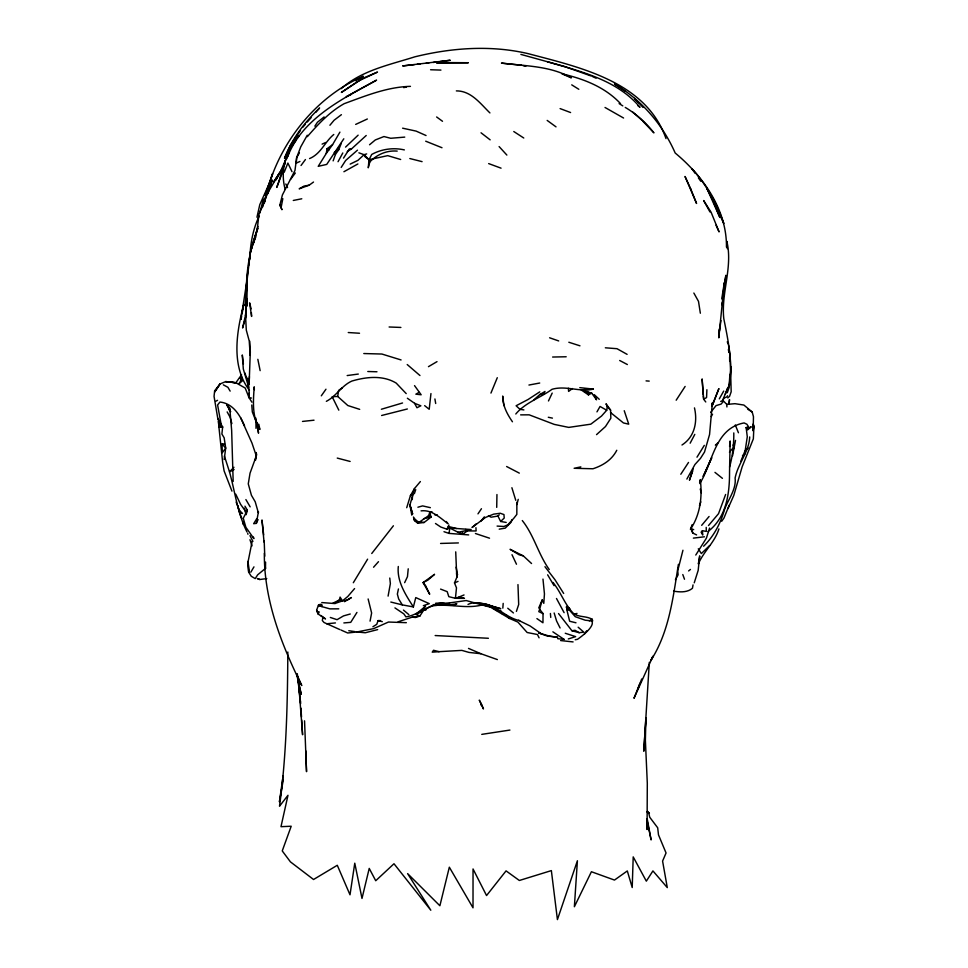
<?xml version="1.0" encoding="UTF-8"?>
<svg xmlns="http://www.w3.org/2000/svg" width="968" height="968" viewBox="0 0 968 968"><rect width="100%" height="100%" fill="white"/><g stroke="black" fill="none" stroke-linecap="round" stroke-linejoin="round"><path stroke-width="1.45" d="M287.823 652.033C287.532 703.494 286.492 755.149 279.51 806.211L287.98 795.297L280.986 826.684L291.199 826.236L282.245 850.92L290.436 861.871L313.547 879.501L337.287 865.283L350.005 894.807L354.772 863.19L361.996 898.449L369.231 868.405L375.729 880.735L393.988 863.746L430.808 910.222L407.601 873.608L439.883 905.758L449.334 867.195L473.013 907.827L473.037 868.962L486.553 895.557L506.058 870.873L519.356 880.481L551.361 870.607L557.423 919.6L577.4 860.746L574.375 906.738L591.412 871.732L614.486 880.069L627.312 870.946L632.213 887.535L633.205 856.886L646.334 881.158L652.928 870.91L667.291 887.608L662.584 861.084L666.057 852.977L658.494 834.864L657.683 827.773L649.734 817.234L648.971 813.967L647.181 811.68M516.876 502.186L516.827 514.419L513.851 518.207L507.764 524.85L503.904 526.495L497.092 526.084M753.951 426.126L753.177 430.736L753.213 423.948L753.951 426.126L753.346 438.843L742.154 466.818L733.792 495.434L727.984 508.563M596.542 434.632L605.496 426.537L610.844 418.212L610.578 410.142L606.016 403.765L607.287 406.657L610.578 410.142M542.975 579.082L544.452 593.904L543.786 603.354L542.201 599.942L539.66 609.283L543.048 613.591L542.951 622.787L536.925 618.588M265.51 566.97L265.583 562.093M455.722 551.857L456.787 577.436L454.488 582.918L456.485 587.83L455.444 598.297L464.459 598.369L459.062 597.014L455.444 598.297L448.813 596.675L447.192 591.654L440.573 589.101M496.717 507.365L496.947 494.539M251.91 402.192L248.994 397.582L249.139 390.6L247.36 378.331L249.345 384.707M753.177 430.736L753.467 416.712L752.196 412.017L743.884 405.048L734.978 403.692L726.774 404.406L723.592 401.139L721.087 404.104L716.042 405.604L710.681 412.38M264.191 540.64L264.76 556.213M285.33 163.398L266.684 194.495L258.904 214.569L257.185 229.839L250.288 252.757L246.574 284.519L245.703 318.508L246.308 330.173L249.224 340.905L250.216 355.377L250.313 351.699L249.151 383.667L249.393 376.54M719.151 329.132L718.813 337.856L724.306 282.68L721.753 298.93M729.545 467.12C732.667 456.109 733.925 444.191 733.792 432.914M706.894 389.741L706.567 397.546L703.675 399.264L705.769 401.962M722.443 302.27L722.297 305.114L725.867 275.299L724.56 282.39M722.648 298.011L722.842 293.74M412.271 499.645L412.598 494.091L414.486 488.537L420.378 481.556M649.322 662.293L643.793 751.216L645.922 717.905L645.378 740.193L647.302 783.209L647.072 829.503L647.023 822.679M249.829 259.097C250.264 244.311 252.757 229.525 259.194 216.106M251.45 398.054L248.994 397.582L249.26 393.214M224.177 459.51L225.713 448.063L224.153 437.79L221.902 434.039L222.628 427.021L217.739 418.176L214.049 396.372L214.642 390.794L220.063 383.957L225.701 381.598L236.458 382.832L225.701 381.598L235.853 382.759L245.207 388.047L248.994 397.582M726.46 247.106C726.895 209.536 703.083 176.188 675.192 153.017C662.608 124.352 641.469 99.885 614.45 83.998L624.989 91.052M299.947 161.45L296.268 163.108L296.656 157.627L300.733 146.858L307.267 135.23M247.276 280.696L245.098 305.452L246.417 301.302M502.828 608.122L503.191 603.391M712.061 406.052L718.825 388.761L712.061 406.052L712.351 402.869L709.568 434.487L704.51 452.044L700.481 458.384L694.951 464.495L686.869 479.087M731.07 366.86L729.207 386.619C733.115 363.871 728.299 341.014 723.798 318.69C720.918 292.735 733.066 267.325 726.835 241.274L727.319 248.703M247.348 277.889L240.971 319.186M408.23 568.809L407.467 576.65L404.648 582.651M729.582 446.454L730.15 440.972L729.545 471.997C729.606 493.813 726.436 517.469 707.995 531.541M299.402 152.859L296.656 157.627L294.974 170.453L282.402 194.955L279.873 205.034L281.942 209.584L279.873 205.034M262.57 206.329L263.344 199.118L259.956 212.839M388.095 596.119L390.37 583.583L389.765 578.041M430.954 393.565L429.211 409.282L424.649 405.64M248.232 268.68L247.106 277.356L246.828 306.07L246.755 298.592L245.509 315.58L246.199 312.398L242.581 327.995L246.38 315.253M248.594 265.776L250.288 252.757L257.815 228.339C248.111 253.096 245.025 279.667 246.755 306.082M468.681 534.905L449.079 533.404L449.769 528.032L448.305 526.459L448.958 525.031M719.539 330.959L720.93 320.529M735.511 440.379L732.522 455.94M283.14 775.634L279.425 801.819L283.213 780.16M728.831 404.249L729.509 399.566L729.122 404.176L728.323 403.995M703.615 546.23C714.033 536.03 720.519 523.41 724.548 509.507C728.263 499.222 736.479 489.324 735.111 477.998C738.015 463.418 749.063 451.923 749.716 436.931M520.639 414.873L529.193 414.836L554.277 424.395L568.736 427.396L590.795 424.178L601.503 416.071L606.718 410.25L607.287 406.657M343.809 138.799L326.724 164.415L318.23 166.327L326.276 153.428L327.075 148.697L332.556 144.692L339.913 132.12M678.411 564.344C673.075 597.292 669.275 631.886 650.75 660.6L652.976 656.171L633.992 698.291L639.981 683.226M693.028 584.902L692.459 588.278C687.292 592.634 679.863 592.222 673.595 591.133M699.598 482.427L700.3 479.608C702.417 496.959 700.36 514.335 690.426 529.387L692.205 524.583M241.056 319.416L241.564 316.536M242.085 313.656L243.633 305.005C236.47 332.145 230.977 366.4 249.429 390.298M256.774 518.691L253.664 523.688L256.326 523.385L258.432 511.794L258.347 512.737L255.213 501.775L251.438 495.326L248.268 483.855L250.034 473.195L256.084 456.618L255.383 460.369L256.193 452.564L256.702 455.057M264.349 203.062C274.646 149.108 312.349 98.167 363.315 76.23L355.534 80.731M322.78 617.995L322.32 620.536L324.014 622.485L339.841 629.575M370.066 621.141L371.627 612.998L368.13 598.962M281.156 207.249L282.837 198.658M252.164 541.281L248.159 561.307L248.691 572.221L251.269 576.275L255.237 578.598L257.633 574.847L265.91 568.022M264.082 203.207L270.35 180.701M398.453 588.955L397.352 594.086L398.671 598.962L402.325 604.891L413.396 606.924L415.768 597.583L429.26 603.657L423.331 605.678M256.956 217.231L259.787 204.659L269.806 182.286M748.566 426.803L747.707 429.683L746.134 427.59L748.566 426.803L746.897 424.25L744.126 422.931C714.469 428.401 712.884 462.898 699.767 483.601M394.932 607.892L403.85 613.894L405.907 616.858C418.103 615.346 427.045 604.431 439.932 605.303C453.968 604.831 467.629 608.545 481.592 605.085L481.967 603.463C496.657 604.867 505.659 617.899 519.707 620.609M456.787 577.436L457.465 574.581L456.146 567.163M516.888 504.522L518.243 499.343M358.886 152.823L364.089 154.698L369.026 159.696L369.849 161.862L368.251 167.791L369.026 159.696L371.712 154.444C381.477 149.036 393.504 147.414 404.358 149.907M257.972 226.427L253.313 243.488L255.903 236.64M244.964 506.167L247.348 510.221L246.126 514.686L244.335 508.152M682.948 550.247L677.745 570.684L678.108 574.811L675.398 579.808M709.58 528.068L706.398 538.16L695.774 555.039M412.973 494.503L409.924 504.933L411.787 515.133M740.859 461.155L744.888 451.185L748.095 448.027M287.629 156.768C302.125 118.568 342.793 98.567 376.576 80.138L346.266 96.788L351.384 94.344M406.717 507.704L410.384 495.737L414.486 488.537M694.237 582.833L698.17 570.418L699.695 555.874L698.339 563.933C703.615 551.409 714.82 542.274 718.946 528.903M271.246 177.906L272.577 173.72L265.038 195.209L267.894 188.566M267.918 193.661L272.286 180.06L262.219 207.793M693.149 468.923L689.446 480.176L692.652 471.138M516.404 611.389L518.691 604.516L517.965 584.599M414.364 493.68L415.732 489.626M231.945 491.127L224.116 470.944L222.664 462.389L218.877 426.682L220.922 423.234L217.606 404.963L219.942 402.047C232.828 403.378 239.895 414.909 244.529 425.823M333.137 160.857L335.412 154.481L338.739 149.713L341.329 143.228M380.509 620.536L378.089 620.609L376.758 624.324L372.898 626.756M699.465 505.732L700.856 501.86M320.856 615.515L325.514 618.927L318.169 614.051L316.633 610.142L318.411 605.194L321.122 604.262L321.884 606.621L329.894 608.872L338.752 608.836M725.625 494.466L718.534 513.669L708.491 525.563M539.66 609.283L538.801 611.643L543.048 613.591M729.255 505.114L723.979 518.025L721.692 521.28M512.048 519.671L511.116 522.224L505.272 528.117L499.222 529.157M727.258 392.742L728.989 387.974L729.896 374.386M286.709 158.861L289.117 152.303M283.14 170.549L276.751 187.417C283.297 169.763 286.056 150.488 298.809 135.726L297.224 138.291M637.622 689.543L641.711 678.967M280.647 171.239L288.996 152.218M725.335 394.121L728.033 387.188L722.467 400.8L720.712 401.442M413.469 516.997L414.534 520.651L417.752 523.24L428.521 515.738L429.719 512.653L431.958 511.709M284.229 172.219L287.883 163.072L292.009 171.699M490.945 393.081L497.286 377.701M538.704 608.049L542.201 599.942M256.326 523.385L258.069 519.598M548.469 400.958L552.196 393.081M333.779 134.479C324.812 141.885 320.989 153.803 309.566 158.571M446.926 529.193L448.305 526.459L456.424 528.492L471.162 529.532L458.07 532.279L449.769 528.032L446.926 529.193L440.779 527.028L435.479 523.494M712.194 404.491L713.549 401.829M480.963 705.043L481.435 704.147L479.281 700.13L483.455 708.951L481.435 704.147M690.148 443.187L694.806 434.378M276.449 178.983L279.946 172.534L275.807 180.193M338.038 161.716L342.793 152.98M711.262 416.542L712.545 414.231M214.835 391.725L220.063 383.957L214.835 391.725L214.642 390.794M241.758 378.585L240.475 380.847L242.085 378.573M719.309 398.852L723.701 391.084M318.702 606.476L319.803 604.552L322.199 605.061M343.519 158.111L349.4 148.891L351.457 148.963L366.219 135.496M596.953 411.872L600.051 406.463L606.718 410.25M722.467 400.8L724.137 397.957L726.678 397.049L727.597 395.743M250.809 572.221L253.967 566.861M353.32 582.724L367.61 559.165M241.564 374.749L235.853 382.759M295.639 140.844C284.665 154.384 280.454 172.389 285.149 189.244M696.984 457.186L704.305 445.365M356.938 612.429L350.743 622.339L343.858 622.932M247.348 510.221L243.258 518.279L245.896 527.318L253.906 538.619L253.374 537.034M341.196 167.416L345.649 160.482L357.47 150.161M676.172 400.207L685.126 386.438M680.806 474.247L688.514 462.438M279.873 172.413L273.75 181.79L283.007 168.081M326.276 153.428L332.556 144.692M314.854 126.155L317.444 122.258L324.111 116.934M242.121 378.936L239.604 377.956L241.879 377.205L242.121 378.936L238.757 383.957L242.702 380.545M300.491 130.438L290.521 145.248L284.507 158.304C291.816 138.932 304.714 122.137 319.609 107.968L315.822 112.288M477.974 513.863L481.447 508.72M584.321 634.221L586.656 630.809M709.084 516.489L701.679 525.334M321.315 395.815L325.962 389.209M301.024 165.504L305.428 159.538M326.349 401.333C336.38 396.142 341.559 385.651 351.832 381.077C366.134 376.83 382.892 374.991 396.202 383.098L406.209 393.601M290.533 179.455L295.325 173.006M616.773 450.277C611.861 459.873 603.1 465.426 592.973 468.766L574.133 468.282L580.848 466.891M393.395 525.781L371.748 553.502M480.709 521.401L484.351 516.864M329.906 125.259L334.105 120.226L341.401 114.684M415.841 614.232L425.509 606.21L422.205 610.034L422.738 611.607L419.906 615.999L415.841 614.232C426.295 610.905 435.781 598.781 447.736 605.266L449.757 602.87L466.189 600.547L490.728 607.299L509.458 618.431L517.88 622.073L527.149 632.503L537.47 634.524L539.079 637.827M729.461 452.238L732.752 448.365L734.373 448.474L733.115 444.881M354.578 588.58L347.79 596.494L342.466 600.886L335.884 603.173L339.405 599.979L340.083 597.087L342.466 600.886L347.27 600.087L351.384 597.546L344.475 601.673M702.417 530.694L701.135 532.194L702.732 535.05L702.417 530.694L706.301 531.408L706.216 527.366M553.018 582.458C560.956 592.331 564.719 604.468 573.479 613.482C578.961 617.56 586.402 615.721 592.235 619.375L591.266 620.5C596.494 625.401 581.163 636.896 577.436 639.328L575.198 639.739M567.054 606.246L566.788 609.55L569.656 621.25L575.984 622.787M302.609 127.401L305.44 124.158M307.328 121.992L311.103 117.685M307.34 136.657C318.085 124.255 329.701 111.78 344.16 103.685C365.614 95.844 387.309 86.938 410.444 86.358M373.563 567.236L378.488 561.682M515.787 414.001C525.309 402.543 540.531 397.739 552.038 389.293C565.941 385.252 579.88 392.379 593.384 389.1L579.796 387.636M681.992 444.99C694.697 436.883 697.71 421.733 694.467 407.891M233.953 467.266L229.501 471.852C235.067 491.913 237.511 513.27 247.009 532.025M358.136 135.157L345.552 147.124M709.592 545.553L701.352 553.575L698.291 548.783M488.441 515.75L491.066 517.19L497.951 516.065L499.246 514.831M497.951 516.065L500.637 521.474L504.219 518.061L503.953 514.565L500.25 513.258L493.619 514.153L485.476 517.457L472.021 527.512L476.51 523.64M727.779 397.957L729.594 396.263L731.179 391.762L730.235 357.035L728.553 345.286M366.678 153.912L364.089 154.698L357.966 160.325L350.174 164.112M533.804 399.905L539.829 394.545L544.996 391.459L543.568 394.279L539.829 394.545M510.439 617.572L509.458 618.431L506.566 615.249L501.86 613.518L501.061 611.086L496.753 610.481L494.2 607.299C485.718 605.085 476.692 600.257 468.016 604.407M716.163 444.433L717.796 443.005M747.707 429.683L751.192 426.755L748.022 429.163L746.134 427.59L747.284 436.774L744.622 454.403L742.492 455.638M369.558 144.764L375.294 139.961L383.945 136.548L390.733 138.279L404.757 137.105M341.196 88.681C361.633 70.374 389.378 64.916 414.8 56.834C451.717 47.747 491.054 44.903 528.31 53.688C579.856 67.349 646.019 81.518 665.996 138.593M688.599 570.951L690.45 569.45M369.849 161.862C377.145 154.469 386.668 150.221 397.195 151.105M414.534 520.651L413.941 518.098L417.559 521.546L417.752 523.24L424.093 522.49L431.135 517.009L429.719 512.653M572.403 388.543L568.603 391.423L568.373 388.241M410.384 495.737L412.598 494.091M309.203 185.166L304.012 186.098L299.173 188.833L309.203 185.166L313.511 182.044M458.07 532.279L462.813 534.154L467.338 530.924L476.099 530.96L475.941 527.693M342.236 387.902L338.619 390.37L337.711 396.456L347.827 405.531L359.685 409.355M539.793 391.834L528.08 399.494L516.113 405.749L519.949 409.319L523.894 409.924M438.94 603.657L439.932 605.303L449.757 602.87L438.94 603.657L436.06 605.496L433.374 604.552M347.27 151.589L351.457 148.963M428.461 366.666L437.004 361.645M453.956 605.496L456.86 603.802L447.736 605.266M343.918 171.735L357.87 163.967M419.096 392.367L415.865 394.17L421.153 394.762L414.534 385.615M599.265 399.3L594.255 394.654L596.542 399.832L591.69 393.117L588.459 394.871L581.066 389.814L593.384 389.1M216.009 401.139L217.534 400.316M234.099 469.504L229.501 471.852L224.394 456.013M589.282 620.875L592.235 619.375L592.67 620.984L585.168 620.198L575.246 616.676L566.534 606.839L569.765 608.678L569.946 610.179L566.788 609.55M332.895 603.173L339.405 599.979L342.466 600.886M355.679 124.4L367.356 118.991M322.102 144.123L325.732 142.477M454.488 582.918L458.021 581.381M459.062 597.014L464.035 594.957M398.09 621.807L412.199 617.16L419.906 615.999L415.466 617.499L412.199 617.16M494.346 609.09L496.886 608.086M715.352 445.135L716.55 444.723M402.543 402.978L381.38 409.246M574.786 614.16L577.013 613.409M568.301 638.953L575.633 636.629L565.251 633.254M407.359 408.98L381.61 415.502M417.898 507.22L422.605 505.901L430.373 507.668M350.271 614.002L343.555 615.89L337.07 619.677L330.33 617.463M377.665 629.611L365.263 632.757L356.902 631.971L347.706 632.987L341.051 630.059M423.548 518.739L431.135 517.009L428.521 515.738M293.292 200.461L301.786 198.779M528.939 385.046L539.721 383.026M403.656 87.604L406.366 87.108M356.902 631.971L373.6 628.643L388.483 622.037L406.342 622.678M481.761 734.373L509.918 730.066M558.536 613.555L571.919 630.737L575.004 630.289L579.215 632.685L583.813 632.165L578.162 627.216M347.173 375.56L358.305 374.059M433.156 62.472L437.427 61.916M440.271 61.553L450.229 60.258L402.676 65.921L414.316 64.626M257.367 578.598L259.775 579.505L266.757 578.598M693.39 538.123L704.462 536.78M417.22 64.299L420.136 63.973M425.956 63.331L428.86 63.005M302.5 421.431L314.019 420.197M222.096 444.058L225.713 448.063L222.229 452.794L222.096 444.058L224.467 443.828M326.688 623.767L335.436 622.932M422.471 610.264L425.993 609.961M439.109 651.67L432.248 652.154L433.519 650.278L439.109 651.67L461.857 650.387L468.984 652.42L480.878 653.727L497.37 659.583M473.993 602.64L481.967 603.463L485.137 605.605L487.715 605.423L490.728 607.299L494.2 607.299M337.711 396.456L332.157 396.711L338.812 410.142M440.573 543.447L458.384 542.927M552.619 357.035L566.195 356.769M421.08 510.862C431.982 509.531 440.004 517.795 448.015 523.724L446.284 521.498M435.164 635.54L488.392 638.275M435.757 603.173L444.215 603.245M417.559 521.546L424.093 522.49M222.628 427.021L218.913 426.949L218.466 421.128L218.877 426.682L222.628 427.021L220.159 425.484L217.739 418.176M363.799 353.538L381.9 354.034L401.079 359.951M367.792 371.506L376.976 371.772M430.579 69.744L440.936 70.083M389.112 326.99L400.885 327.438M348.262 332.532L359.515 333.246M449.769 528.032L456.424 528.492M646.067 380.884L649.213 381.114M434.596 514.758L437.354 514.964M321.787 602.568L335.194 603.584M605.339 347.802L617.003 348.698L627.107 354.361M237.692 505.562L239.701 513.221L242.532 513.439L238.672 509.773M563.993 639.328L557.75 638.686L557.411 637.222L548.953 635.988L538.607 632.915L547.235 636.024L557.435 637.259M521.558 65.207L501.448 63.101C524.995 66.139 550.163 65.667 571.35 77.839L563.158 74.379M560.617 640.562L573.104 641.917M348.782 630.725L354.76 631.596M584.636 391.616L591.69 393.117M500.637 521.474L506.204 522.442M456.351 90.895C471.15 90.798 480.322 103.6 489.917 112.917M317.262 611.57L319.222 611.945L318.169 614.051L316.633 610.142M548.299 417.269L552.438 418.128M566.195 607.178L569.002 607.783M402.603 128.187L416.107 131.103L426.053 135.532M390.818 602.048L402.325 604.891M378.089 620.609L382.312 621.662M409.815 158.534L422.084 161.644M523.301 555.874L519.102 554.785L510.075 549.304L523.301 555.874L531.553 563.521M337.251 458.082L350.126 461.458M522.962 65.582L525.781 66.332M571.919 630.737L579.215 632.685M547.537 61.795C580.473 71.426 616.858 79.727 639.993 107.291L637.682 105.5M520.893 54.402L564.562 66.477L590.928 75.927M482.923 603.766L500.795 608.715L483.831 603.645M561.803 73.798C583.498 78.735 605.024 87.035 620.548 103.649M400.667 159.502L387.72 155.642L369.026 159.696L365.142 156.804L364.089 154.698M568.833 342.249L579.965 345.818M443.985 531.71L449.079 533.404M475.433 533.513L489.53 538.196M549.606 337.784L558.693 340.942M690.97 528.661L693.705 529.653M488.659 163.592L501.061 168.166M560.109 108.597L570.588 112.542M414.606 403.317L420.85 405.798L416.954 407.746L414.606 403.317L407.371 398.247M425.702 141.195L441.989 147.729M587.358 391.701L590.008 392.778L588.459 394.871L586.523 391.943M318.411 605.194L321.884 606.621M257.524 578.537L259.775 579.505M468.512 648.403L480.878 653.727M592.307 76.424L596.07 78.214M691.817 530.996L692.846 533.102L696.585 534.905M327.075 148.697L329.241 149.75M518.509 620.306L530.04 625.933L540.846 633.471M506.615 466.515L519.32 473.122M605.024 107.472L623.573 118.023M619.689 360.483L627.361 364.537M223.318 384.828L227.916 387.297L230.142 391.12M564.259 639.509L552.873 631.826M619.121 103.6L622.799 105.887M625.255 107.412C636.266 113.946 646.104 122.706 653.92 132.87L642.74 121.109M571.725 84.857L578.816 89.286M747.816 409.282L752.196 412.017M513.778 131.527L523.773 138.013M456.472 573.915L457.465 574.581M647.048 811.716L649.407 813.374L647.483 811.281M547.174 120.419L556.019 126.868M436.629 116.971L442.509 121.278M610.554 412.549L623.428 422.931L628.728 424.178L624.239 410.71M481.036 132.797L490.147 139.852M714.965 472.372L722.43 478.337M407.213 364.537L419.955 375.524M507.752 608.231L513.427 612.962M403.45 610.07L408.859 614.644M479.898 603.584L481.592 605.085M632.624 111.973L641.724 120.044M465.741 529.387L467.338 530.924M230.505 411.763L226.899 404.999L229.743 407.927L231.654 430.397L233.167 481.483M337.578 148.515L338.739 149.713L334.299 152.412L335.412 154.481M638.529 102.656L634.536 98.397L643.018 107.448M499.101 146.567L506.869 155.074M319.803 604.552L321.049 605.944M228.98 409.585L230.638 411.69M544.96 566.703L554.954 579.687L563.678 593.457M695.085 173.248L691.817 168.662C706.41 184.331 716.465 203.474 723.81 223.463L715.618 206.051M698.351 177.834L700.796 181.27M246.15 512.169L240.596 504.328L235.744 494.164M226.899 404.999L230.36 410.033M413.396 606.924C405.665 594.872 396.783 581.381 398.296 566.486M522.296 520.566C534.07 535.352 538.269 554.216 549.255 569.559M556.491 598.478L564.114 612.659M547.634 574.811L554.059 585.676M512.447 421.77C507.111 414.123 502.634 405.592 502.694 396.045L503.941 405.677M245.884 499.561L250.155 506.845M693.85 293.038L698.497 301.363L700.348 313.221M709.955 211.944L703.651 200.533L711.105 212.246L719.079 231.897L716.042 225.242M227.153 411.908L230.069 417.196L231.884 423.573M738.439 432.756L735.305 424.964M249.986 535.655L252.914 541.427M560.085 627.966L556.576 620.984L554.156 612.998M295.845 162.201L296.268 163.108M285.814 183.993L287.532 187.598M511.987 554.7L516.476 564.235M240.621 417.68L251.982 443.078L256.266 455.795M239.701 513.221L241.782 518.364M236.144 502.114L240.596 513.488M257.561 425.218L252.321 411.944L251.765 404.999M511.89 487.715L515.762 500.311M682.791 574.544L684.497 579.239M244.807 372.874L247.348 379.867M727.283 341.777L728.13 344.112M249.974 539.696L252.031 545.891M692.846 533.102L691.261 528.334L691.309 529.944M248.716 387.297L243.319 369.038L242.29 354.966L243.379 363.968M247.699 533.368L247.953 534.263M700.239 489.058L701.352 492.966M251.136 308.865L249.599 302.863L251.607 316.439L251.377 312.652M258.795 424.25L259.908 429.465C251.813 416.772 253.229 401.139 254.221 386.813L254.342 389.668M647.144 820.912L651.113 839.934L647.168 818.601M462.317 531.783L462.813 534.154M257.839 359.322L260.138 370.647M434.91 398.961L435.697 403.499M256.581 421.842L258.517 433.18L257.512 423.439M728.372 349.496L728.868 352.473M220.159 425.484L219.494 420.947L218.877 426.682M297.999 678.253L299.632 693.233M703.288 396.081L703.675 399.264L702.115 378.936L703.191 394.654M263.671 534.905L261.977 519.973L264.046 542.068M297.297 673.788L300.637 703.736M299.923 696.234L300.516 702.236M550.405 613.482L550.744 617.427M592.235 619.375L592.331 620.718M284.253 166.242L284.072 163.556L284.168 166.556M726.92 406.959L726.774 404.406M300.988 708.189L301.52 717.046M301.689 719.986L302.585 734.748L298.604 682.73L301.229 694.274L296.583 673.946L301.75 685.538C281.325 644.289 263.949 600.015 264.349 553.285M304.545 720.833L306.541 771.665L305.743 750.805M249.744 341.159L250.216 355.377M243.149 521.546L243.246 524.474M729.618 356.914L729.69 361.282M255.903 418.128L256.012 428.376M711.661 457.888L703.24 476.268L711.661 457.888M434.487 574.399L427.929 580.098L423.101 582.579L429.695 594.243L425.472 585.422L423.101 582.579L434.487 574.399M358.813 80.84L341.365 92.432L362.516 78.481L377.496 72.068L358.813 80.84M443.78 62.545L436.737 63.101L468.379 62.726L443.78 62.545M712.121 198.367L706.616 187.865L719.877 217.461L712.121 198.367M690.753 188.954L685.017 176.454L696.561 203.462L690.753 188.954M412.61 513.863L409.924 504.933L412.61 513.863M248.594 570.079L248.159 561.307L248.691 572.221L248.594 570.079"/></g></svg>
